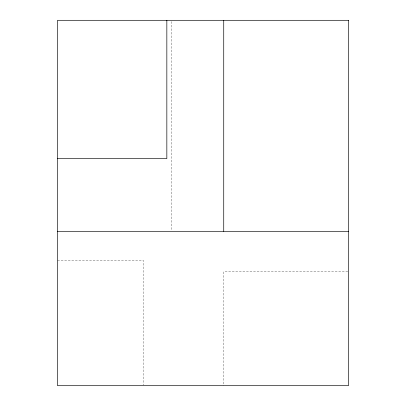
<?xml version="1.0" encoding="UTF-8"?>
<svg xmlns="http://www.w3.org/2000/svg" width="406" height="406" viewBox="0 0 406 406"><rect width="100%" height="100%" fill="white"/><g stroke="black" fill="none" stroke-linecap="round" stroke-linejoin="round"><path stroke-width="0.3" stroke-dasharray="2.03 1.52" d="M57.55 260.49L143.516 260.49L143.516 385.066M347.82 271.731L223.736 271.731L223.736 385.7M171.657 21.569L171.657 230.704"/><path stroke-width="0.61" d="M57.55 158.579L166.841 158.579L166.841 20.3M57.55 231.339L348.45 231.339M223.736 20.3L223.736 231.339M348.45 20.3L57.55 20.3L57.55 385.7L348.45 385.7L348.45 20.3"/></g></svg>
